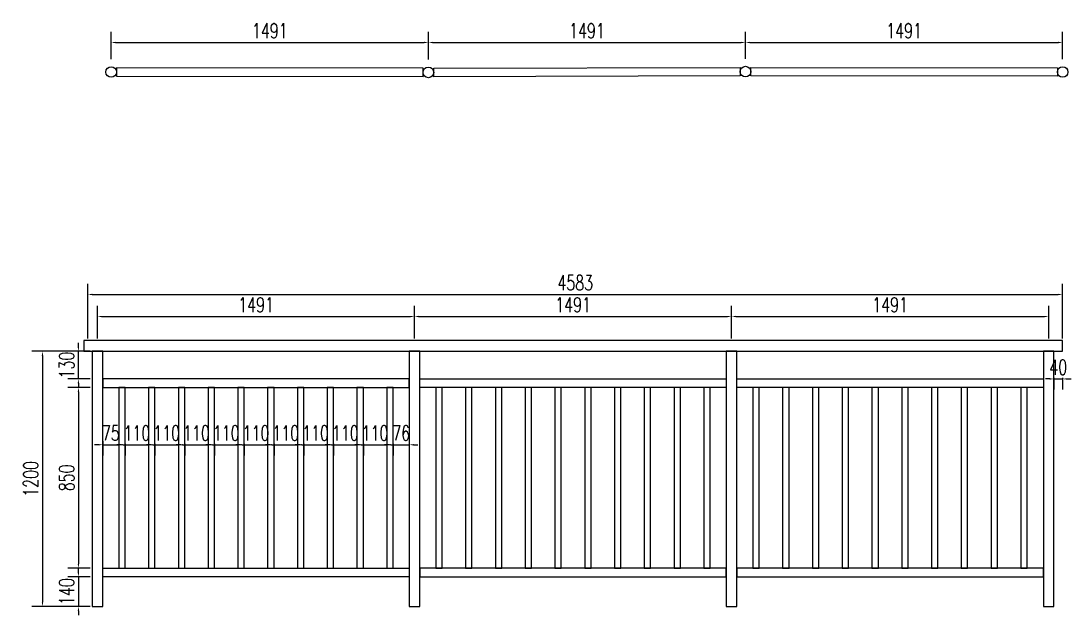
# Model space of a CAD drawing. Header units: millimetres. Extents: x -2430464 to 225692, y -180 to 1805330.
# Drawn here: x -1431423 to -1426485, y 608733 to 611527 of the extents above; entities that cross this region are included whole.
import ezdxf

# ---------------------------------------------------------------- set-up
doc = ezdxf.new("R2010")
doc.units = ezdxf.units.MM
doc.header["$LTSCALE"] = 1000
doc.layers.get('0').update_dxf_attribs({"linetype": 'CONTINUOUS'})
doc.layers.get('DEFPOINTS').update_dxf_attribs({"linetype": 'CONTINUOUS'})
for name, color, linetype in [('W-PLASTIC_RAILINGS塑木栏杆', 6, 'CONTINUOUS'), ('W-WOOD_FLOOR木地板', 30, 'CONTINUOUS'), ('景-通用-文字', 7, 'CONTINUOUS')]:
    doc.layers.add(name, color=color, linetype=linetype)
doc.styles.add('STANDARD_T3', font='simplex.shx', dxfattribs={"width": 0.7, "bigfont": 'gbcbig.shx'})
doc.dimstyles.new('W&&20', dxfattribs={"dimtxt": 70, "dimasz": 20, "dimexe": 50, "dimexo": 60, "dimgap": 20, "dimtad": 1, "dimdec": 0, "dimzin": 0, "dimdsep": 46, "dimtxsty": 'STANDARD_T3', "dimcen": 0.09, "dimclrd": 1, "dimclre": 1, "dimclrt": 7, "dimazin": 2, "dimtfac": 1, "dimtdec": 0, "dimtix": 1, "dimtmove": 2, "dimatfit": 3, "dimfxl": 0, "dimtolj": 1, "dimtzin": 0, "dimarcsym": 0})

# ---------------------------------------------------------------- blocks, each defined once
blk = doc.blocks.new('*D1604')
at = {"layer": 'DEFPOINTS', "color": 0, "transparency": 16777216}
for p in [(-1431128.3, 609973.4), (-1431322.3, 608773.4), (-1431088.3, 608773.4)]:
    blk.add_point(p, dxfattribs=at)
at = {"layer": 'W-WOOD_FLOOR木地板', "color": 1, "lineweight": -2, "transparency": 16777216}
for p, q in [((-1431188.3, 609973.4), (-1431372.3, 609973.4)), ((-1431322.3, 609953.4), (-1431322.3, 608793.4)), ((-1431148.3, 608773.4), (-1431372.3, 608773.4))]:
    blk.add_line(p, q, dxfattribs=at)
at = {"layer": 'W-WOOD_FLOOR木地板', "color": 1, "transparency": 16777216}
for points in [[(-1431325.6, 609953.4), (-1431319, 609953.4), (-1431322.3, 609973.4)], [(-1431325.6, 608793.4), (-1431319, 608793.4), (-1431322.3, 608773.4)]]:
    blk.add_solid(points, dxfattribs=at)
at = {"layer": 'W-WOOD_FLOOR木地板', "color": 7, "transparency": 16777216, "insert": (-1431377.3, 609373.4), "char_height": 70, "attachment_point": 5, "rotation": 90, "style": 'STANDARD_T3'}
blk.add_mtext('\\A1;1200', dxfattribs=at)
blk = doc.blocks.new('*D1591')
at = {"layer": 'DEFPOINTS', "color": 0, "transparency": 16777216}
for p in [(-1431038.3, 609803.4), (-1431153.3, 608953.4), (-1431038.3, 608953.4)]:
    blk.add_point(p, dxfattribs=at)
at = {"layer": 'W-WOOD_FLOOR木地板', "color": 1, "lineweight": -2, "transparency": 16777216}
for p, q in [((-1431098.3, 609803.4), (-1431203.3, 609803.4)), ((-1431153.3, 609783.4), (-1431153.3, 608973.4)), ((-1431098.3, 608953.4), (-1431203.3, 608953.4))]:
    blk.add_line(p, q, dxfattribs=at)
at = {"layer": 'W-WOOD_FLOOR木地板', "color": 1, "transparency": 16777216}
for points in [[(-1431156.6, 609783.4), (-1431150, 609783.4), (-1431153.3, 609803.4)], [(-1431156.6, 608973.4), (-1431150, 608973.4), (-1431153.3, 608953.4)]]:
    blk.add_solid(points, dxfattribs=at)
at = {"layer": 'W-WOOD_FLOOR木地板', "color": 7, "transparency": 16777216, "insert": (-1431208.3, 609378.4), "char_height": 70, "attachment_point": 5, "rotation": 90, "style": 'STANDARD_T3'}
blk.add_mtext('\\A1;850', dxfattribs=at)
blk = doc.blocks.new('*D1592')
at = {"layer": 'DEFPOINTS', "color": 0, "transparency": 16777216}
for p in [(-1431153.3, 609973.4), (-1431038.3, 609973.4), (-1431038.3, 609843.4)]:
    blk.add_point(p, dxfattribs=at)
at = {"layer": 'W-WOOD_FLOOR木地板', "color": 1, "lineweight": -2, "transparency": 16777216}
for p, q in [((-1431153.3, 609993.4), (-1431153.3, 610013.4)), ((-1431098.3, 609973.4), (-1431203.3, 609973.4)), ((-1431153.3, 609843.4), (-1431153.3, 609973.4)), ((-1431098.3, 609843.4), (-1431203.3, 609843.4)), ((-1431153.3, 609823.4), (-1431153.3, 609803.4))]:
    blk.add_line(p, q, dxfattribs=at)
at = {"layer": 'W-WOOD_FLOOR木地板', "color": 1, "transparency": 16777216}
for points in [[(-1431156.6, 609993.4), (-1431150, 609993.4), (-1431153.3, 609973.4)], [(-1431156.6, 609823.4), (-1431150, 609823.4), (-1431153.3, 609843.4)]]:
    blk.add_solid(points, dxfattribs=at)
at = {"layer": 'W-WOOD_FLOOR木地板', "color": 7, "transparency": 16777216, "insert": (-1431208.3, 609908.4), "char_height": 70, "attachment_point": 5, "rotation": 90, "style": 'STANDARD_T3'}
blk.add_mtext('\\A1;130', dxfattribs=at)
blk = doc.blocks.new('*D1605')
at = {"layer": 'DEFPOINTS', "color": 0, "transparency": 16777216}
for p in [(-1431038.3, 608913.4), (-1431153.2, 608773.4), (-1431038.3, 608773.4)]:
    blk.add_point(p, dxfattribs=at)
at = {"layer": 'W-WOOD_FLOOR木地板', "color": 1, "lineweight": -2, "transparency": 16777216}
for p, q in [((-1431153.2, 608933.4), (-1431153.2, 608953.4)), ((-1431098.3, 608913.4), (-1431203.2, 608913.4)), ((-1431153.2, 608913.4), (-1431153.2, 608773.4)), ((-1431098.3, 608773.4), (-1431203.2, 608773.4)), ((-1431153.2, 608753.4), (-1431153.2, 608733.4))]:
    blk.add_line(p, q, dxfattribs=at)
at = {"layer": 'W-WOOD_FLOOR木地板', "color": 1, "transparency": 16777216}
for points in [[(-1431156.6, 608933.4), (-1431149.9, 608933.4), (-1431153.2, 608913.4)], [(-1431156.6, 608753.4), (-1431149.9, 608753.4), (-1431153.2, 608773.4)]]:
    blk.add_solid(points, dxfattribs=at)
at = {"layer": 'W-WOOD_FLOOR木地板', "color": 7, "transparency": 16777216, "insert": (-1431208.2, 608843.4), "char_height": 70, "attachment_point": 5, "rotation": 90, "style": 'STANDARD_T3'}
blk.add_mtext('\\A1;140', dxfattribs=at)
blk = doc.blocks.new('*D1606')
at = {"layer": 'DEFPOINTS', "color": 0, "transparency": 16777216}
for p in [(-1429572.3, 610136.9), (-1431063.3, 609973.4), (-1429572.3, 609973.4)]:
    blk.add_point(p, dxfattribs=at)
at = {"layer": 'W-WOOD_FLOOR木地板', "color": 1, "lineweight": -2, "transparency": 16777216}
for p, q in [((-1431063.3, 610033.4), (-1431063.3, 610186.9)), ((-1429572.3, 610033.4), (-1429572.3, 610186.9)), ((-1431043.3, 610136.9), (-1429592.3, 610136.9))]:
    blk.add_line(p, q, dxfattribs=at)
at = {"layer": 'W-WOOD_FLOOR木地板', "color": 1, "transparency": 16777216}
for points in [[(-1431043.3, 610140.2), (-1431043.3, 610133.6), (-1431063.3, 610136.9)], [(-1429592.3, 610140.2), (-1429592.3, 610133.6), (-1429572.3, 610136.9)]]:
    blk.add_solid(points, dxfattribs=at)
at = {"layer": 'W-WOOD_FLOOR木地板', "color": 7, "transparency": 16777216, "insert": (-1430317.8, 610191.9), "char_height": 70, "attachment_point": 5, "style": 'STANDARD_T3'}
blk.add_mtext('\\A1;1491', dxfattribs=at)
blk = doc.blocks.new('*D1607')
at = {"layer": 'DEFPOINTS', "color": 0, "transparency": 16777216}
for p in [(-1428081.3, 610136.9), (-1429572.3, 609973.4), (-1428081.3, 609973.4)]:
    blk.add_point(p, dxfattribs=at)
at = {"layer": 'W-WOOD_FLOOR木地板', "color": 1, "lineweight": -2, "transparency": 16777216}
for p, q in [((-1429572.3, 610033.4), (-1429572.3, 610186.9)), ((-1428081.3, 610033.4), (-1428081.3, 610186.9)), ((-1429552.3, 610136.9), (-1428101.3, 610136.9))]:
    blk.add_line(p, q, dxfattribs=at)
at = {"layer": 'W-WOOD_FLOOR木地板', "color": 1, "transparency": 16777216}
for points in [[(-1429552.3, 610140.2), (-1429552.3, 610133.6), (-1429572.3, 610136.9)], [(-1428101.3, 610140.2), (-1428101.3, 610133.6), (-1428081.3, 610136.9)]]:
    blk.add_solid(points, dxfattribs=at)
at = {"layer": 'W-WOOD_FLOOR木地板', "color": 7, "transparency": 16777216, "insert": (-1428826.8, 610191.9), "char_height": 70, "attachment_point": 5, "style": 'STANDARD_T3'}
blk.add_mtext('\\A1;1491', dxfattribs=at)
blk = doc.blocks.new('*D1608')
at = {"layer": 'DEFPOINTS', "color": 0, "transparency": 16777216}
for p in [(-1426590.3, 610136.9), (-1428081.3, 609973.4), (-1426590.3, 609973.4)]:
    blk.add_point(p, dxfattribs=at)
at = {"layer": 'W-WOOD_FLOOR木地板', "color": 1, "lineweight": -2, "transparency": 16777216}
for p, q in [((-1428081.3, 610033.4), (-1428081.3, 610186.9)), ((-1426590.3, 610033.4), (-1426590.3, 610186.9)), ((-1428061.3, 610136.9), (-1426610.3, 610136.9))]:
    blk.add_line(p, q, dxfattribs=at)
at = {"layer": 'W-WOOD_FLOOR木地板', "color": 1, "transparency": 16777216}
for points in [[(-1428061.3, 610140.2), (-1428061.3, 610133.6), (-1428081.3, 610136.9)], [(-1426610.3, 610140.2), (-1426610.3, 610133.6), (-1426590.3, 610136.9)]]:
    blk.add_solid(points, dxfattribs=at)
at = {"layer": 'W-WOOD_FLOOR木地板', "color": 7, "transparency": 16777216, "insert": (-1427335.8, 610191.9), "char_height": 70, "attachment_point": 5, "style": 'STANDARD_T3'}
blk.add_mtext('\\A1;1491', dxfattribs=at)
blk = doc.blocks.new('*U1587')
at = {"layer": 'W-PLASTIC_RAILINGS塑木栏杆'}
blk.add_lwpolyline([(-15, -420), (15, -420), (15, 430), (-15, 430)], close=True, dxfattribs=at)
blk = doc.blocks.new('*U1588')
at = {"layer": 'W-PLASTIC_RAILINGS塑木栏杆', "color": 0, "linetype": 'ByBlock', "lineweight": -2, "transparency": 16777216}
for p in [(0, 0), (140, 0), (280, 0), (420, 0), (560, 0), (700, 0), (840, 0), (980, 0), (1120, 0), (1260, 0)]:
    blk.add_blockref('*U1587', p, dxfattribs=at)
blk = doc.blocks.new('*D1593')
at = {"layer": 'DEFPOINTS', "color": 0, "transparency": 16777216}
for p in [(-1431038.3, 609610.9), (-1430963.3, 609610.9), (-1430963.3, 609533.9)]:
    blk.add_point(p, dxfattribs=at)
at = {"layer": 'W-WOOD_FLOOR木地板', "color": 1, "lineweight": -2, "transparency": 16777216}
for p, q in [((-1431038.3, 609550.9), (-1431038.3, 609483.9)), ((-1430963.3, 609550.9), (-1430963.3, 609483.9)), ((-1431058.3, 609533.9), (-1431078.3, 609533.9)), ((-1431038.3, 609533.9), (-1430963.3, 609533.9)), ((-1430943.3, 609533.9), (-1430923.3, 609533.9))]:
    blk.add_line(p, q, dxfattribs=at)
at = {"layer": 'W-WOOD_FLOOR木地板', "color": 1, "transparency": 16777216}
for points in [[(-1431058.3, 609537.2), (-1431058.3, 609530.6), (-1431038.3, 609533.9)], [(-1430943.3, 609537.2), (-1430943.3, 609530.6), (-1430963.3, 609533.9)]]:
    blk.add_solid(points, dxfattribs=at)
at = {"layer": 'W-WOOD_FLOOR木地板', "color": 7, "transparency": 16777216, "insert": (-1431000.8, 609588.9), "char_height": 70, "attachment_point": 5, "style": 'STANDARD_T3'}
blk.add_mtext('\\A1;75', dxfattribs=at)
blk = doc.blocks.new('*D1594')
at = {"layer": 'DEFPOINTS', "color": 0, "transparency": 16777216}
for p in [(-1430093.3, 609657.8), (-1429983.3, 609657.8), (-1429983.3, 609533.9)]:
    blk.add_point(p, dxfattribs=at)
at = {"layer": '景-通用-文字', "color": 1, "lineweight": -2, "transparency": 16777216}
for p, q in [((-1430093.3, 609538.9), (-1430093.3, 609483.9)), ((-1429983.3, 609538.9), (-1429983.3, 609483.9)), ((-1430113.3, 609533.9), (-1430133.3, 609533.9)), ((-1430093.3, 609533.9), (-1429983.3, 609533.9)), ((-1429963.3, 609533.9), (-1429943.3, 609533.9))]:
    blk.add_line(p, q, dxfattribs=at)
at = {"layer": '景-通用-文字', "color": 1, "transparency": 16777216}
for points in [[(-1430113.3, 609537.2), (-1430113.3, 609530.6), (-1430093.3, 609533.9)], [(-1429963.3, 609537.2), (-1429963.3, 609530.6), (-1429983.3, 609533.9)]]:
    blk.add_solid(points, dxfattribs=at)
at = {"layer": '景-通用-文字', "color": 7, "transparency": 16777216, "insert": (-1430038.3, 609588.9), "char_height": 70, "attachment_point": 5, "style": 'STANDARD_T3'}
blk.add_mtext('\\A1;110', dxfattribs=at)
blk = doc.blocks.new('*D1595')
at = {"layer": 'DEFPOINTS', "color": 0, "transparency": 16777216}
for p in [(-1429813.3, 609657.8), (-1429703.3, 609657.8), (-1429703.3, 609533.9)]:
    blk.add_point(p, dxfattribs=at)
at = {"layer": '景-通用-文字', "color": 1, "lineweight": -2, "transparency": 16777216}
for p, q in [((-1429813.3, 609538.9), (-1429813.3, 609483.9)), ((-1429703.3, 609538.9), (-1429703.3, 609483.9)), ((-1429833.3, 609533.9), (-1429853.3, 609533.9)), ((-1429813.3, 609533.9), (-1429703.3, 609533.9)), ((-1429683.3, 609533.9), (-1429663.3, 609533.9))]:
    blk.add_line(p, q, dxfattribs=at)
at = {"layer": '景-通用-文字', "color": 1, "transparency": 16777216}
for points in [[(-1429833.3, 609537.2), (-1429833.3, 609530.6), (-1429813.3, 609533.9)], [(-1429683.3, 609537.2), (-1429683.3, 609530.6), (-1429703.3, 609533.9)]]:
    blk.add_solid(points, dxfattribs=at)
at = {"layer": '景-通用-文字', "color": 7, "transparency": 16777216, "insert": (-1429758.3, 609588.9), "char_height": 70, "attachment_point": 5, "style": 'STANDARD_T3'}
blk.add_mtext('\\A1;110', dxfattribs=at)
blk = doc.blocks.new('*D1596')
at = {"layer": 'DEFPOINTS', "color": 0, "transparency": 16777216}
for p in [(-1429673.3, 609657.8), (-1429597.3, 609657.8), (-1429597.3, 609533.9)]:
    blk.add_point(p, dxfattribs=at)
at = {"layer": '景-通用-文字', "color": 1, "lineweight": -2, "transparency": 16777216}
for p, q in [((-1429673.3, 609538.9), (-1429673.3, 609483.9)), ((-1429597.3, 609538.9), (-1429597.3, 609483.9)), ((-1429693.3, 609533.9), (-1429713.3, 609533.9)), ((-1429673.3, 609533.9), (-1429597.3, 609533.9)), ((-1429577.3, 609533.9), (-1429557.3, 609533.9))]:
    blk.add_line(p, q, dxfattribs=at)
at = {"layer": '景-通用-文字', "color": 1, "transparency": 16777216}
for points in [[(-1429693.3, 609537.2), (-1429693.3, 609530.6), (-1429673.3, 609533.9)], [(-1429577.3, 609537.2), (-1429577.3, 609530.6), (-1429597.3, 609533.9)]]:
    blk.add_solid(points, dxfattribs=at)
at = {"layer": '景-通用-文字', "color": 7, "transparency": 16777216, "insert": (-1429635.3, 609588.9), "char_height": 70, "attachment_point": 5, "style": 'STANDARD_T3'}
blk.add_mtext('\\A1;76', dxfattribs=at)
blk = doc.blocks.new('*D1597')
at = {"layer": 'DEFPOINTS', "color": 0, "transparency": 16777216}
for p in [(-1429953.3, 609657.8), (-1429843.3, 609657.8), (-1429843.3, 609533.9)]:
    blk.add_point(p, dxfattribs=at)
at = {"layer": '景-通用-文字', "color": 1, "lineweight": -2, "transparency": 16777216}
for p, q in [((-1429953.3, 609538.9), (-1429953.3, 609483.9)), ((-1429843.3, 609538.9), (-1429843.3, 609483.9)), ((-1429973.3, 609533.9), (-1429993.3, 609533.9)), ((-1429953.3, 609533.9), (-1429843.3, 609533.9)), ((-1429823.3, 609533.9), (-1429803.3, 609533.9))]:
    blk.add_line(p, q, dxfattribs=at)
at = {"layer": '景-通用-文字', "color": 1, "transparency": 16777216}
for points in [[(-1429973.3, 609537.2), (-1429973.3, 609530.6), (-1429953.3, 609533.9)], [(-1429823.3, 609537.2), (-1429823.3, 609530.6), (-1429843.3, 609533.9)]]:
    blk.add_solid(points, dxfattribs=at)
at = {"layer": '景-通用-文字', "color": 7, "transparency": 16777216, "insert": (-1429898.3, 609588.9), "char_height": 70, "attachment_point": 5, "style": 'STANDARD_T3'}
blk.add_mtext('\\A1;110', dxfattribs=at)
blk = doc.blocks.new('*D1598')
at = {"layer": 'DEFPOINTS', "color": 0, "transparency": 16777216}
for p in [(-1430233.3, 609657.8), (-1430123.3, 609657.8), (-1430123.3, 609533.9)]:
    blk.add_point(p, dxfattribs=at)
at = {"layer": '景-通用-文字', "color": 1, "lineweight": -2, "transparency": 16777216}
for p, q in [((-1430233.3, 609538.9), (-1430233.3, 609483.9)), ((-1430123.3, 609538.9), (-1430123.3, 609483.9)), ((-1430253.3, 609533.9), (-1430273.3, 609533.9)), ((-1430233.3, 609533.9), (-1430123.3, 609533.9)), ((-1430103.3, 609533.9), (-1430083.3, 609533.9))]:
    blk.add_line(p, q, dxfattribs=at)
at = {"layer": '景-通用-文字', "color": 1, "transparency": 16777216}
for points in [[(-1430253.3, 609537.2), (-1430253.3, 609530.6), (-1430233.3, 609533.9)], [(-1430103.3, 609537.2), (-1430103.3, 609530.6), (-1430123.3, 609533.9)]]:
    blk.add_solid(points, dxfattribs=at)
at = {"layer": '景-通用-文字', "color": 7, "transparency": 16777216, "insert": (-1430178.3, 609588.9), "char_height": 70, "attachment_point": 5, "style": 'STANDARD_T3'}
blk.add_mtext('\\A1;110', dxfattribs=at)
blk = doc.blocks.new('*D1599')
at = {"layer": 'DEFPOINTS', "color": 0, "transparency": 16777216}
for p in [(-1430373.3, 609657.8), (-1430263.3, 609657.8), (-1430263.3, 609533.9)]:
    blk.add_point(p, dxfattribs=at)
at = {"layer": '景-通用-文字', "color": 1, "lineweight": -2, "transparency": 16777216}
for p, q in [((-1430373.3, 609538.9), (-1430373.3, 609483.9)), ((-1430263.3, 609538.9), (-1430263.3, 609483.9)), ((-1430393.3, 609533.9), (-1430413.3, 609533.9)), ((-1430373.3, 609533.9), (-1430263.3, 609533.9)), ((-1430243.3, 609533.9), (-1430223.3, 609533.9))]:
    blk.add_line(p, q, dxfattribs=at)
at = {"layer": '景-通用-文字', "color": 1, "transparency": 16777216}
for points in [[(-1430393.3, 609537.2), (-1430393.3, 609530.6), (-1430373.3, 609533.9)], [(-1430243.3, 609537.2), (-1430243.3, 609530.6), (-1430263.3, 609533.9)]]:
    blk.add_solid(points, dxfattribs=at)
at = {"layer": '景-通用-文字', "color": 7, "transparency": 16777216, "insert": (-1430318.3, 609588.9), "char_height": 70, "attachment_point": 5, "style": 'STANDARD_T3'}
blk.add_mtext('\\A1;110', dxfattribs=at)
blk = doc.blocks.new('*D1600')
at = {"layer": 'DEFPOINTS', "color": 0, "transparency": 16777216}
for p in [(-1430513.3, 609657.8), (-1430403.3, 609657.8), (-1430403.3, 609533.9)]:
    blk.add_point(p, dxfattribs=at)
at = {"layer": '景-通用-文字', "color": 1, "lineweight": -2, "transparency": 16777216}
for p, q in [((-1430513.3, 609538.9), (-1430513.3, 609483.9)), ((-1430403.3, 609538.9), (-1430403.3, 609483.9)), ((-1430533.3, 609533.9), (-1430553.3, 609533.9)), ((-1430513.3, 609533.9), (-1430403.3, 609533.9)), ((-1430383.3, 609533.9), (-1430363.3, 609533.9))]:
    blk.add_line(p, q, dxfattribs=at)
at = {"layer": '景-通用-文字', "color": 1, "transparency": 16777216}
for points in [[(-1430533.3, 609537.2), (-1430533.3, 609530.6), (-1430513.3, 609533.9)], [(-1430383.3, 609537.2), (-1430383.3, 609530.6), (-1430403.3, 609533.9)]]:
    blk.add_solid(points, dxfattribs=at)
at = {"layer": '景-通用-文字', "color": 7, "transparency": 16777216, "insert": (-1430458.3, 609588.9), "char_height": 70, "attachment_point": 5, "style": 'STANDARD_T3'}
blk.add_mtext('\\A1;110', dxfattribs=at)
blk = doc.blocks.new('*D1601')
at = {"layer": 'DEFPOINTS', "color": 0, "transparency": 16777216}
for p in [(-1430653.3, 609657.8), (-1430543.3, 609657.8), (-1430543.3, 609533.9)]:
    blk.add_point(p, dxfattribs=at)
at = {"layer": '景-通用-文字', "color": 1, "lineweight": -2, "transparency": 16777216}
for p, q in [((-1430653.3, 609538.9), (-1430653.3, 609483.9)), ((-1430543.3, 609538.9), (-1430543.3, 609483.9)), ((-1430673.3, 609533.9), (-1430693.3, 609533.9)), ((-1430653.3, 609533.9), (-1430543.3, 609533.9)), ((-1430523.3, 609533.9), (-1430503.3, 609533.9))]:
    blk.add_line(p, q, dxfattribs=at)
at = {"layer": '景-通用-文字', "color": 1, "transparency": 16777216}
for points in [[(-1430673.3, 609537.2), (-1430673.3, 609530.6), (-1430653.3, 609533.9)], [(-1430523.3, 609537.2), (-1430523.3, 609530.6), (-1430543.3, 609533.9)]]:
    blk.add_solid(points, dxfattribs=at)
at = {"layer": '景-通用-文字', "color": 7, "transparency": 16777216, "insert": (-1430598.3, 609588.9), "char_height": 70, "attachment_point": 5, "style": 'STANDARD_T3'}
blk.add_mtext('\\A1;110', dxfattribs=at)
blk = doc.blocks.new('*D1602')
at = {"layer": 'DEFPOINTS', "color": 0, "transparency": 16777216}
for p in [(-1430793.3, 609657.8), (-1430683.3, 609657.8), (-1430683.3, 609533.9)]:
    blk.add_point(p, dxfattribs=at)
at = {"layer": '景-通用-文字', "color": 1, "lineweight": -2, "transparency": 16777216}
for p, q in [((-1430793.3, 609538.9), (-1430793.3, 609483.9)), ((-1430683.3, 609538.9), (-1430683.3, 609483.9)), ((-1430813.3, 609533.9), (-1430833.3, 609533.9)), ((-1430793.3, 609533.9), (-1430683.3, 609533.9)), ((-1430663.3, 609533.9), (-1430643.3, 609533.9))]:
    blk.add_line(p, q, dxfattribs=at)
at = {"layer": '景-通用-文字', "color": 1, "transparency": 16777216}
for points in [[(-1430813.3, 609537.2), (-1430813.3, 609530.6), (-1430793.3, 609533.9)], [(-1430663.3, 609537.2), (-1430663.3, 609530.6), (-1430683.3, 609533.9)]]:
    blk.add_solid(points, dxfattribs=at)
at = {"layer": '景-通用-文字', "color": 7, "transparency": 16777216, "insert": (-1430738.3, 609588.9), "char_height": 70, "attachment_point": 5, "style": 'STANDARD_T3'}
blk.add_mtext('\\A1;110', dxfattribs=at)
blk = doc.blocks.new('*D1603')
at = {"layer": 'DEFPOINTS', "color": 0, "transparency": 16777216}
for p in [(-1430933.3, 609657.8), (-1430823.3, 609657.8), (-1430823.3, 609533.9)]:
    blk.add_point(p, dxfattribs=at)
at = {"layer": '景-通用-文字', "color": 1, "lineweight": -2, "transparency": 16777216}
for p, q in [((-1430933.3, 609538.9), (-1430933.3, 609483.9)), ((-1430823.3, 609538.9), (-1430823.3, 609483.9)), ((-1430953.3, 609533.9), (-1430973.3, 609533.9)), ((-1430933.3, 609533.9), (-1430823.3, 609533.9)), ((-1430803.3, 609533.9), (-1430783.3, 609533.9))]:
    blk.add_line(p, q, dxfattribs=at)
at = {"layer": '景-通用-文字', "color": 1, "transparency": 16777216}
for points in [[(-1430953.3, 609537.2), (-1430953.3, 609530.6), (-1430933.3, 609533.9)], [(-1430803.3, 609537.2), (-1430803.3, 609530.6), (-1430823.3, 609533.9)]]:
    blk.add_solid(points, dxfattribs=at)
at = {"layer": '景-通用-文字', "color": 7, "transparency": 16777216, "insert": (-1430878.3, 609588.9), "char_height": 70, "attachment_point": 5, "style": 'STANDARD_T3'}
blk.add_mtext('\\A1;110', dxfattribs=at)
blk = doc.blocks.new('*U1589')
at = {"layer": 'W-PLASTIC_RAILINGS塑木栏杆'}
blk.add_lwpolyline([(-15, -420), (15, -420), (15, 430), (-15, 430)], close=True, dxfattribs=at)
blk = doc.blocks.new('*U1590')
at = {"layer": 'W-PLASTIC_RAILINGS塑木栏杆', "color": 0, "linetype": 'ByBlock', "lineweight": -2, "transparency": 16777216}
for p in [(0, 0), (140, 0), (280, 0), (420, 0), (560, 0), (700, 0), (840, 0), (980, 0), (1120, 0), (1260, 0)]:
    blk.add_blockref('*U1589', p, dxfattribs=at)
blk = doc.blocks.new('*U1585')
at = {"layer": 'W-PLASTIC_RAILINGS塑木栏杆'}
blk.add_lwpolyline([(-15, -420), (15, -420), (15, 430), (-15, 430)], close=True, dxfattribs=at)
blk = doc.blocks.new('*U1586')
at = {"layer": 'W-PLASTIC_RAILINGS塑木栏杆', "color": 0, "linetype": 'ByBlock', "lineweight": -2, "transparency": 16777216}
for p in [(0, 0), (140, 0), (280, 0), (420, 0), (560, 0), (700, 0), (840, 0), (980, 0), (1120, 0), (1260, 0)]:
    blk.add_blockref('*U1585', p, dxfattribs=at)
blk = doc.blocks.new('*D2170')
at = {"color": 1, "lineweight": -2, "transparency": 16777216}
for p, q in [((-1426585.3, 609843.4), (-1426605.3, 609843.4)), ((-1426565.3, 609848.4), (-1426565.3, 609793.4)), ((-1426565.3, 609843.4), (-1426525.3, 609843.4)), ((-1426525.3, 609848.4), (-1426525.3, 609793.4)), ((-1426505.3, 609843.4), (-1426485.3, 609843.4))]:
    blk.add_line(p, q, dxfattribs=at)
at = {"color": 1, "transparency": 16777216}
for points in [[(-1426585.3, 609846.7), (-1426585.3, 609840.1), (-1426565.3, 609843.4)], [(-1426505.3, 609846.7), (-1426505.3, 609840.1), (-1426525.3, 609843.4)]]:
    blk.add_solid(points, dxfattribs=at)
at = {"layer": 'DEFPOINTS', "color": 0, "transparency": 16777216}
for p in [(-1426565.3, 609973.4), (-1426525.3, 609973.4), (-1426525.3, 609843.4)]:
    blk.add_point(p, dxfattribs=at)
at = {"color": 7, "transparency": 16777216, "insert": (-1426545.3, 609898.4), "char_height": 70, "attachment_point": 5, "style": 'STANDARD_T3'}
blk.add_mtext('\\A1;40', dxfattribs=at)
blk = doc.blocks.new('*D2173')
at = {"layer": 'DEFPOINTS', "color": 0, "transparency": 16777216}
for p in [(-1426525.3, 610240.6), (-1431108.3, 609973.4), (-1426525.3, 609973.4)]:
    blk.add_point(p, dxfattribs=at)
at = {"layer": 'W-WOOD_FLOOR木地板', "color": 1, "lineweight": -2, "transparency": 16777216}
for p, q in [((-1431108.3, 610033.4), (-1431108.3, 610290.6)), ((-1426525.3, 610033.4), (-1426525.3, 610290.6)), ((-1431088.3, 610240.6), (-1426545.3, 610240.6))]:
    blk.add_line(p, q, dxfattribs=at)
at = {"layer": 'W-WOOD_FLOOR木地板', "color": 1, "transparency": 16777216}
for points in [[(-1431088.3, 610244), (-1431088.3, 610237.3), (-1431108.3, 610240.6)], [(-1426545.3, 610244), (-1426545.3, 610237.3), (-1426525.3, 610240.6)]]:
    blk.add_solid(points, dxfattribs=at)
at = {"layer": 'W-WOOD_FLOOR木地板', "color": 7, "transparency": 16777216, "insert": (-1428816.8, 610295.6), "char_height": 70, "attachment_point": 5, "style": 'STANDARD_T3'}
blk.add_mtext('\\A1;4583', dxfattribs=at)
blk = doc.blocks.new('*D2317')
at = {"color": 1, "lineweight": -2, "transparency": 16777216}
for p, q in [((-1430998.9, 611346.7), (-1430998.9, 611475.6)), ((-1429507.4, 611344.8), (-1429507.4, 611475.6)), ((-1430978.9, 611425.6), (-1429527.4, 611425.6))]:
    blk.add_line(p, q, dxfattribs=at)
at = {"color": 1, "transparency": 16777216}
for points in [[(-1430978.9, 611428.9), (-1430978.9, 611422.2), (-1430998.9, 611425.6)], [(-1429527.4, 611428.9), (-1429527.4, 611422.2), (-1429507.4, 611425.6)]]:
    blk.add_solid(points, dxfattribs=at)
at = {"layer": 'DEFPOINTS', "color": 0, "transparency": 16777216}
for p in [(-1429507.4, 611425.6), (-1430998.9, 611286.7), (-1429507.4, 611284.8)]:
    blk.add_point(p, dxfattribs=at)
at = {"color": 7, "transparency": 16777216, "insert": (-1430253.2, 611480.6), "char_height": 70, "attachment_point": 5, "style": 'STANDARD_T3'}
blk.add_mtext('\\A1;1491', dxfattribs=at)
blk = doc.blocks.new('*D2318')
at = {"color": 1, "lineweight": -2, "transparency": 16777216}
for p, q in [((-1429507.4, 611344.8), (-1429507.4, 611475.6)), ((-1428016, 611348.6), (-1428016, 611475.6)), ((-1429487.4, 611425.6), (-1428036, 611425.6))]:
    blk.add_line(p, q, dxfattribs=at)
at = {"color": 1, "transparency": 16777216}
for points in [[(-1429487.4, 611428.9), (-1429487.4, 611422.2), (-1429507.4, 611425.6)], [(-1428036, 611428.9), (-1428036, 611422.2), (-1428016, 611425.6)]]:
    blk.add_solid(points, dxfattribs=at)
at = {"layer": 'DEFPOINTS', "color": 0, "transparency": 16777216}
for p in [(-1428016, 611425.6), (-1429507.4, 611284.8), (-1428016, 611288.6)]:
    blk.add_point(p, dxfattribs=at)
at = {"color": 7, "transparency": 16777216, "insert": (-1428761.7, 611480.6), "char_height": 70, "attachment_point": 5, "style": 'STANDARD_T3'}
blk.add_mtext('\\A1;1491', dxfattribs=at)
blk = doc.blocks.new('*D2319')
at = {"color": 1, "lineweight": -2, "transparency": 16777216}
for p, q in [((-1428016, 611348.6), (-1428016, 611475.6)), ((-1426524.5, 611346.7), (-1426524.5, 611475.6)), ((-1427996, 611425.6), (-1426544.5, 611425.6))]:
    blk.add_line(p, q, dxfattribs=at)
at = {"color": 1, "transparency": 16777216}
for points in [[(-1427996, 611428.9), (-1427996, 611422.2), (-1428016, 611425.6)], [(-1426544.5, 611428.9), (-1426544.5, 611422.2), (-1426524.5, 611425.6)]]:
    blk.add_solid(points, dxfattribs=at)
at = {"layer": 'DEFPOINTS', "color": 0, "transparency": 16777216}
for p in [(-1426524.5, 611425.6), (-1428016, 611288.6), (-1426524.5, 611286.7)]:
    blk.add_point(p, dxfattribs=at)
at = {"color": 7, "transparency": 16777216, "insert": (-1427270.2, 611480.6), "char_height": 70, "attachment_point": 5, "style": 'STANDARD_T3'}
blk.add_mtext('\\A1;1491', dxfattribs=at)

msp = doc.modelspace()

# ---------------------------------------------------------------- linework, layer by layer
at = {"layer": 'W-PLASTIC_RAILINGS塑木栏杆'}
for points in [[(-1430973.96, 611266.65), (-1429532.46, 611264.81), (-1429532.41, 611304.81), (-1430973.91, 611306.65)], [(-1428041.01, 611268.61), (-1429482.46, 611264.75), (-1429482.41, 611304.75), (-1428040.96, 611308.61)], [(-1426549.51, 611266.71), (-1427991.01, 611268.54), (-1427990.96, 611308.54), (-1426549.46, 611306.71)], [(-1431128.31, 609973.41), (-1426525.31, 609973.41), (-1426525.31, 610023.41), (-1431128.31, 610023.41)], [(-1431088.31, 608773.41), (-1431038.31, 608773.41), (-1431038.31, 609973.41), (-1431088.31, 609973.41)], [(-1429597.31, 608773.41), (-1429547.31, 608773.41), (-1429547.31, 609973.41), (-1429597.31, 609973.41)], [(-1428106.31, 608773.41), (-1428056.31, 608773.41), (-1428056.31, 609973.41), (-1428106.31, 609973.41)], [(-1426615.31, 608773.41), (-1426565.31, 608773.41), (-1426565.31, 609973.41), (-1426615.31, 609973.41)], [(-1431038.31, 609803.41), (-1429597.31, 609803.41), (-1429597.31, 609843.41), (-1431038.31, 609843.41)], [(-1428106.31, 609803.41), (-1429547.31, 609803.41), (-1429547.31, 609843.41), (-1428106.31, 609843.41)], [(-1426615.31, 609803.41), (-1428056.31, 609803.41), (-1428056.31, 609843.41), (-1426615.31, 609843.41)], [(-1431038.31, 608953.41), (-1429597.31, 608953.41), (-1429597.31, 608913.41), (-1431038.31, 608913.41)], [(-1428106.31, 608953.41), (-1429547.31, 608953.41), (-1429547.31, 608913.41), (-1428106.31, 608913.41)], [(-1426615.31, 608953.41), (-1428056.31, 608953.41), (-1428056.31, 608913.41), (-1426615.31, 608913.41)]]:
    msp.add_lwpolyline(points, close=True, dxfattribs=at)
for centre in [(-1430998.93, 611286.68), (-1429507.44, 611284.78), (-1428015.99, 611288.57), (-1426524.49, 611286.68)]:
    msp.add_circle(centre, 25, dxfattribs=at)

# ---------------------------------------------------------------- block references
for name, p in [('*U1588', (-1430948.31, 609373.41)), ('*U1590', (-1429457.31, 609373.41)), ('*U1586', (-1427966.31, 609373.41))]:
    msp.add_blockref(name, p, dxfattribs=at)

# ---------------------------------------------------------------- dimensions: what is measured, and where the dimension line sits
for base, p1, p2, picture, middle in [((-1429507.44, 611425.57), (-1430998.93, 611286.68), (-1429507.44, 611284.78), '*D2317', (-1430253.19, 611480.57)), ((-1428015.99, 611425.57), (-1429507.44, 611284.78), (-1428015.99, 611288.57), '*D2318', (-1428761.71, 611480.57)), ((-1426524.4872, 611425.5749), (-1428015.986, 611288.5747), (-1426524.4872, 611286.678), '*D2319', (-1427270.2366, 611480.5749))]:
    dim = msp.add_linear_dim(base=base, p1=p1, p2=p2, dimstyle='W&&20')
    dim.commit()
    dim.dimension.update_dxf_attribs({"geometry": picture, "text_midpoint": middle})
at = {"color": 1}
dim = msp.add_linear_dim(base=(-1426525.31, 609843.41), p1=(-1426565.31, 609973.41), p2=(-1426525.31, 609973.41), dimstyle='W&&20', override={"dimfxl": 5, "dimfxlon": 1, "dimarcsym": 2}, dxfattribs=at)
dim.commit()
dim.dimension.update_dxf_attribs({"geometry": '*D2170', "text_midpoint": (-1426545.31, 609898.41)})
at = {"layer": 'W-WOOD_FLOOR木地板'}
for base, p1, p2, picture, middle in [((-1426525.31, 610240.64), (-1431108.31, 609973.41), (-1426525.31, 609973.41), '*D2173', (-1428816.81, 610295.64)), ((-1429572.31, 610136.91), (-1431063.31, 609973.41), (-1429572.31, 609973.41), '*D1606', (-1430317.81, 610191.91)), ((-1428081.31, 610136.91), (-1429572.31, 609973.41), (-1428081.31, 609973.41), '*D1607', (-1428826.81, 610191.91)), ((-1426590.31, 610136.91), (-1428081.31, 609973.41), (-1426590.31, 609973.41), '*D1608', (-1427335.81, 610191.91)), ((-1430963.31, 609533.91), (-1431038.31, 609610.91), (-1430963.31, 609610.91), '*D1593', (-1431000.81, 609588.91))]:
    dim = msp.add_linear_dim(base=base, p1=p1, p2=p2, dimstyle='W&&20', dxfattribs=at)
    dim.commit()
    dim.dimension.update_dxf_attribs({"geometry": picture, "text_midpoint": middle})
for base, p1, p2, picture, middle in [((-1431153.31, 609973.41), (-1431038.31, 609843.41), (-1431038.31, 609973.41), '*D1592', (-1431208.31, 609908.41)), ((-1431322.31, 608773.41), (-1431128.31, 609973.41), (-1431088.31, 608773.41), '*D1604', (-1431377.31, 609373.41)), ((-1431153.31, 608953.41), (-1431038.31, 609803.41), (-1431038.31, 608953.41), '*D1591', (-1431208.31, 609378.41)), ((-1431153.24, 608773.41), (-1431038.31, 608913.41), (-1431038.31, 608773.41), '*D1605', (-1431208.24, 608843.41))]:
    dim = msp.add_linear_dim(base=base, p1=p1, p2=p2, angle=90, dimstyle='W&&20', dxfattribs=at)
    dim.commit()
    dim.dimension.update_dxf_attribs({"geometry": picture, "text_midpoint": middle})
at = {"layer": '景-通用-文字', "color": 3}
for base, p1, p2, picture, middle in [((-1430823.31, 609533.91), (-1430933.31, 609657.83), (-1430823.31, 609657.83), '*D1603', (-1430878.31, 609588.91)), ((-1430683.31, 609533.91), (-1430793.31, 609657.83), (-1430683.31, 609657.83), '*D1602', (-1430738.31, 609588.91)), ((-1430543.31, 609533.91), (-1430653.31, 609657.83), (-1430543.31, 609657.83), '*D1601', (-1430598.31, 609588.91)), ((-1430403.31, 609533.91), (-1430513.31, 609657.83), (-1430403.31, 609657.83), '*D1600', (-1430458.31, 609588.91)), ((-1430263.31, 609533.91), (-1430373.31, 609657.83), (-1430263.31, 609657.83), '*D1599', (-1430318.31, 609588.91)), ((-1430123.31, 609533.91), (-1430233.31, 609657.83), (-1430123.31, 609657.83), '*D1598', (-1430178.31, 609588.91)), ((-1429983.31, 609533.91), (-1430093.31, 609657.83), (-1429983.31, 609657.83), '*D1594', (-1430038.31, 609588.91)), ((-1429843.31, 609533.91), (-1429953.31, 609657.83), (-1429843.31, 609657.83), '*D1597', (-1429898.31, 609588.91)), ((-1429703.31, 609533.91), (-1429813.31, 609657.83), (-1429703.31, 609657.83), '*D1595', (-1429758.31, 609588.91)), ((-1429597.31, 609533.91), (-1429673.31, 609657.83), (-1429597.31, 609657.83), '*D1596', (-1429635.31, 609588.91))]:
    dim = msp.add_linear_dim(base=base, p1=p1, p2=p2, dimstyle='W&&20', override={"dimfxl": 5, "dimfxlon": 1, "dimarcsym": 2}, dxfattribs=at)
    dim.commit()
    dim.dimension.update_dxf_attribs({"geometry": picture, "text_midpoint": middle})

doc.saveas('drawing.dxf')
